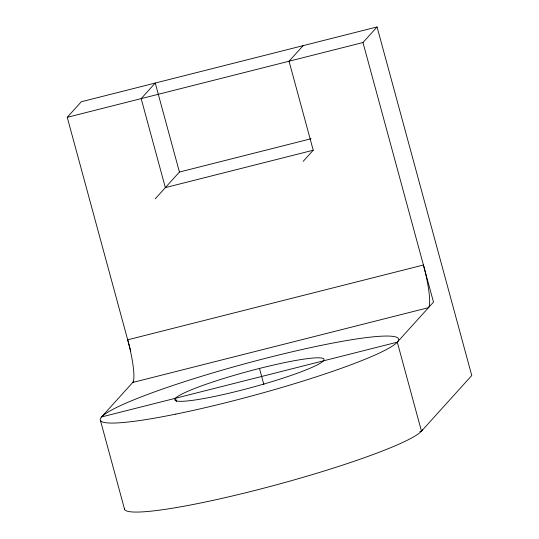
<?xml version="1.0" encoding="UTF-8"?>
<svg xmlns="http://www.w3.org/2000/svg" width="539" height="539" viewBox="0 0 539 539"><rect width="100%" height="100%" fill="white"/><g stroke="black" fill="none" stroke-linecap="round" stroke-linejoin="round"><path stroke-width="0.81" d="M130.707 350.936L67.24 117.32L81.315 101.743L377.057 26.95L471.76 375.515L421.478 431.16L419.847 431.571M155.293 198.75L179.433 172.042L311.057 138.752M303.127 45.647L289.045 61.23L313.226 150.226L165.352 187.619L141.171 98.624L155.252 83.046L179.433 172.042M67.24 117.32L362.976 42.534L377.057 26.95M303.167 161.356L313.267 150.172M133.861 381.208L101.554 416.957L397.297 342.164L433.504 302.103L362.976 42.534M397.297 342.164L421.478 431.16M176.368 401.494L175.492 398.26A77.266 8.213 -15.2 0 1 259.481 368.433L263.881 384.61M100.47 420.582L124.65 509.577M259.481 368.433A77.266 8.213 -15.2 0 1 323.36 360.861M323.339 360.867A77.286 8.213 -15.2 0 1 239.356 390.694A77.286 8.213 -15.2 0 1 175.478 398.26M422.536 429.671A154.578 16.426 -15.2 0 1 269.412 486.69A154.578 16.426 -15.2 0 1 124.374 508.742M423.432 265.02L127.689 339.813A38.646 6.279 75.8 0 1 132.735 382.461L428.471 307.668A38.646 6.279 75.8 0 0 423.432 265.02M175.795 414.12A154.578 16.426 -15.2 0 0 398.651 339.381A154.578 16.426 -15.2 0 0 173.827 385.183A154.578 16.426 -15.2 0 0 175.795 414.12"/></g></svg>
